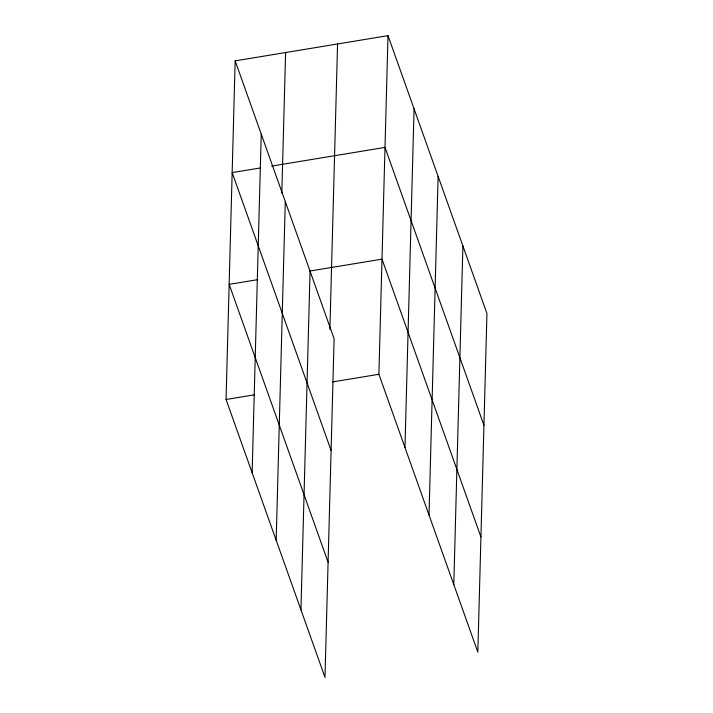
<?xml version="1.0" encoding="UTF-8"?>
<svg xmlns="http://www.w3.org/2000/svg" width="713" height="713" viewBox="0 0 713 713"><rect width="100%" height="100%" fill="white"/><g stroke="black" fill="none" stroke-linecap="round" stroke-linejoin="round"><path stroke-width="1.07" d="M235.165 60.863L334.103 338.711L324.994 677.35L226.057 399.494L235.165 60.863L388.006 35.65L486.943 313.506L477.835 652.137L378.897 374.289L388.006 35.65M252.126 472.71L261.234 134.071M281.822 193.063L285.601 52.539M276.172 540.24L285.28 201.61M300.948 609.82L310.057 271.181M329.887 329.468L337.57 43.965M404.966 447.497L414.075 108.866M429.012 515.027L438.121 176.396M453.789 584.607L462.897 245.967M260.664 167.911L232.162 172.608L331.099 450.464M271.635 166.102L385.002 147.404L483.94 425.251M257.66 279.656L229.149 284.362L328.087 562.209M309.905 271.038L381.999 259.149L480.936 537.005M226.057 399.494L254.568 394.797M332.846 381.883L378.897 374.289"/></g></svg>
